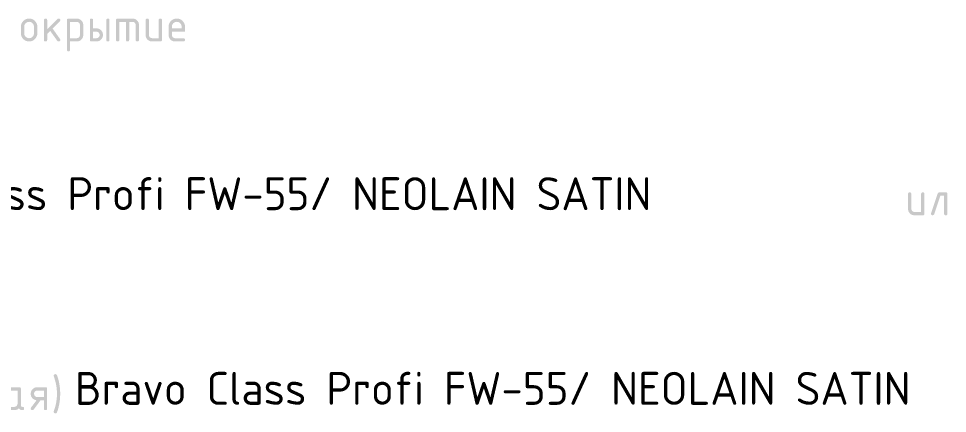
# Model space of a CAD drawing. Header units: millimetres. Extents: x -546 to 1681, y -650 to 1730.
# Drawn here: x 1060.2 to 1146, y 641.8 to 678.3 of the extents above; entities that cross this region are included whole.
import ezdxf

# ---------------------------------------------------------------- set-up
doc = ezdxf.new("R2010")
doc.units = ezdxf.units.MM

msp = doc.modelspace()

# ---------------------------------------------------------------- hatches: boundary and pattern name
h = msp.add_hatch(color=7)
h.paths.add_polyline_path([(1060.405, 676.94), (1060.405, 677.546), (1060.419, 677.698), (1060.46, 677.838), (1060.529, 677.967), (1060.626, 678.084), (1060.742, 678.18), (1060.87, 678.249), (1061.011, 678.29), (1061.163, 678.303), (1061.316, 678.29), (1061.456, 678.249), (1061.584, 678.182), (1061.7, 678.087), (1061.797, 677.971), (1061.866, 677.842), (1061.907, 677.701), (1061.921, 677.546), (1061.921, 676.94), (1061.907, 676.79), (1061.864, 676.651), (1061.794, 676.524), (1061.697, 676.407), (1061.582, 676.31), (1061.454, 676.241), (1061.314, 676.2), (1061.163, 676.187), (1061.011, 676.2), (1060.87, 676.241), (1060.742, 676.31), (1060.626, 676.407), (1060.529, 676.524), (1060.46, 676.651), (1060.419, 676.79)])
h.paths.add_polyline_path([(1061.616, 676.945), (1061.616, 677.55), (1061.584, 677.724), (1061.485, 677.872), (1061.338, 677.971), (1061.163, 678.003), (1060.988, 677.971), (1060.841, 677.872), (1060.742, 677.724), (1060.71, 677.55), (1060.71, 676.945), (1060.742, 676.768), (1060.841, 676.623), (1060.988, 676.522), (1061.163, 676.487), (1061.338, 676.522), (1061.485, 676.623), (1061.584, 676.769)])
h = msp.add_hatch(color=7)
h.dxf.hatch_style = 2
h.paths.add_polyline_path([(1062.831, 677.309), (1063.784, 678.261), (1063.83, 678.293), (1063.89, 678.303), (1063.957, 678.294), (1064.004, 678.266), (1064.033, 678.22), (1064.042, 678.155), (1064.03, 678.098), (1063.996, 678.049), (1063.331, 677.381), (1064.013, 676.424), (1064.042, 676.335), (1064.033, 676.269), (1064.004, 676.223), (1063.957, 676.196), (1063.89, 676.187), (1063.817, 676.203), (1063.763, 676.25), (1063.111, 677.165), (1062.831, 676.881), (1062.831, 676.335), (1062.822, 676.269), (1062.793, 676.223), (1062.746, 676.196), (1062.679, 676.187), (1062.612, 676.196), (1062.565, 676.223), (1062.536, 676.269), (1062.527, 676.335), (1062.527, 678.155), (1062.536, 678.22), (1062.565, 678.266), (1062.612, 678.294), (1062.679, 678.303), (1062.746, 678.294), (1062.793, 678.266), (1062.822, 678.22), (1062.831, 678.155)])
h = msp.add_hatch(color=7)
h.paths.add_polyline_path([(1064.648, 678.155), (1064.658, 678.22), (1064.686, 678.266), (1064.734, 678.294), (1064.801, 678.303), (1065.558, 678.303), (1065.681, 678.292), (1065.793, 678.259), (1065.895, 678.205), (1065.986, 678.13), (1066.064, 678.036), (1066.119, 677.933), (1066.153, 677.82), (1066.164, 677.698), (1066.164, 676.792), (1066.153, 676.67), (1066.119, 676.557), (1066.064, 676.454), (1065.986, 676.36), (1065.895, 676.283), (1065.793, 676.229), (1065.681, 676.197), (1065.558, 676.187), (1064.953, 676.187), (1064.953, 675.425), (1064.943, 675.361), (1064.915, 675.314), (1064.867, 675.286), (1064.801, 675.277), (1064.734, 675.286), (1064.686, 675.314), (1064.658, 675.361), (1064.648, 675.425)])
h.paths.add_polyline_path([(1064.953, 677.999), (1064.953, 676.487), (1065.558, 676.487), (1065.674, 676.51), (1065.77, 676.577), (1065.837, 676.675), (1065.859, 676.792), (1065.859, 677.698), (1065.837, 677.816), (1065.774, 677.914), (1065.676, 677.979), (1065.558, 677.999)])
h = msp.add_hatch(color=7)
h.paths.add_polyline_path([(1067.981, 676.792), (1067.97, 676.67), (1067.937, 676.557), (1067.882, 676.454), (1067.807, 676.36), (1067.713, 676.283), (1067.61, 676.229), (1067.498, 676.197), (1067.375, 676.187), (1066.922, 676.187), (1066.855, 676.196), (1066.808, 676.223), (1066.779, 676.269), (1066.77, 676.335), (1066.77, 678.155), (1066.779, 678.22), (1066.808, 678.266), (1066.855, 678.294), (1066.922, 678.303), (1066.989, 678.294), (1067.036, 678.266), (1067.065, 678.22), (1067.074, 678.155), (1067.074, 677.397), (1067.375, 677.397), (1067.498, 677.386), (1067.61, 677.354), (1067.713, 677.299), (1067.807, 677.224), (1067.882, 677.13), (1067.937, 677.027), (1067.97, 676.914)])
h.paths.add_polyline_path([(1067.68, 676.792), (1067.658, 676.91), (1067.591, 677.008), (1067.493, 677.071), (1067.375, 677.093), (1067.074, 677.093), (1067.074, 676.487), (1067.375, 676.487), (1067.493, 676.51), (1067.591, 676.577), (1067.658, 676.675)])
h.paths.add_polyline_path([(1068.286, 678.155), (1068.295, 678.22), (1068.324, 678.266), (1068.371, 678.294), (1068.438, 678.303), (1068.502, 678.294), (1068.548, 678.266), (1068.576, 678.22), (1068.586, 678.155), (1068.586, 676.335), (1068.576, 676.269), (1068.548, 676.223), (1068.502, 676.196), (1068.438, 676.187), (1068.371, 676.196), (1068.324, 676.223), (1068.295, 676.269), (1068.286, 676.335)])
h = msp.add_hatch(color=7)
h.dxf.hatch_style = 2
h.paths.add_polyline_path([(1069.345, 678.303), (1070.708, 678.303), (1070.829, 678.292), (1070.94, 678.259), (1071.042, 678.205), (1071.135, 678.13), (1071.213, 678.036), (1071.268, 677.933), (1071.302, 677.82), (1071.313, 677.698), (1071.313, 676.335), (1071.303, 676.269), (1071.275, 676.223), (1071.227, 676.196), (1071.16, 676.187), (1071.094, 676.196), (1071.046, 676.223), (1071.018, 676.269), (1071.008, 676.335), (1071.008, 677.698), (1070.986, 677.816), (1070.923, 677.914), (1070.825, 677.979), (1070.708, 677.999), (1070.403, 677.999), (1070.403, 676.335), (1070.393, 676.269), (1070.365, 676.223), (1070.317, 676.196), (1070.25, 676.187), (1070.186, 676.196), (1070.14, 676.223), (1070.111, 676.269), (1070.102, 676.335), (1070.102, 677.999), (1069.497, 677.999), (1069.497, 676.335), (1069.487, 676.269), (1069.459, 676.223), (1069.411, 676.196), (1069.345, 676.187), (1069.278, 676.196), (1069.23, 676.223), (1069.201, 676.269), (1069.192, 676.335), (1069.192, 678.155), (1069.201, 678.22), (1069.23, 678.266), (1069.278, 678.294)])
h = msp.add_hatch(color=7)
h.dxf.hatch_style = 2
h.paths.add_polyline_path([(1073.435, 678.155), (1073.435, 676.335), (1073.425, 676.269), (1073.397, 676.223), (1073.349, 676.196), (1073.282, 676.187), (1072.525, 676.187), (1072.402, 676.197), (1072.29, 676.229), (1072.188, 676.283), (1072.097, 676.36), (1072.019, 676.453), (1071.964, 676.556), (1071.93, 676.668), (1071.919, 676.792), (1071.919, 678.155), (1071.929, 678.22), (1071.957, 678.266), (1072.005, 678.294), (1072.072, 678.303), (1072.138, 678.294), (1072.186, 678.266), (1072.214, 678.22), (1072.224, 678.155), (1072.224, 676.792), (1072.246, 676.676), (1072.313, 676.577), (1072.411, 676.51), (1072.525, 676.487), (1073.13, 676.487), (1073.13, 678.155), (1073.14, 678.22), (1073.168, 678.266), (1073.216, 678.294), (1073.282, 678.303), (1073.349, 678.294), (1073.397, 678.266), (1073.425, 678.22)])
h = msp.add_hatch(color=7)
h.paths.add_polyline_path([(1074.799, 678.003), (1074.624, 677.971), (1074.477, 677.872), (1074.378, 677.725), (1074.345, 677.55), (1074.345, 677.397), (1075.252, 677.397), (1075.252, 677.55), (1075.219, 677.725), (1075.12, 677.872), (1074.974, 677.971)])
h.paths.add_polyline_path([(1074.345, 677.093), (1074.345, 676.792), (1074.368, 676.676), (1074.435, 676.577), (1074.532, 676.51), (1074.646, 676.487), (1075.404, 676.487), (1075.471, 676.478), (1075.518, 676.449), (1075.547, 676.402), (1075.556, 676.335), (1075.547, 676.269), (1075.518, 676.223), (1075.471, 676.196), (1075.404, 676.187), (1074.646, 676.187), (1074.524, 676.197), (1074.412, 676.229), (1074.31, 676.283), (1074.219, 676.36), (1074.141, 676.453), (1074.085, 676.556), (1074.052, 676.668), (1074.041, 676.792), (1074.041, 677.546), (1074.054, 677.698), (1074.095, 677.838), (1074.164, 677.967), (1074.261, 678.084), (1074.378, 678.18), (1074.506, 678.249), (1074.646, 678.29), (1074.799, 678.303), (1074.951, 678.29), (1075.091, 678.249), (1075.219, 678.182), (1075.336, 678.087), (1075.433, 677.971), (1075.502, 677.843), (1075.543, 677.702), (1075.556, 677.55), (1075.556, 677.093)])
h = msp.add_hatch(color=7)
h.dxf.hatch_style = 2
h.paths.add_polyline_path([(1143.84, 662.096), (1143.84, 660.276), (1143.83, 660.21), (1143.802, 660.164), (1143.754, 660.137), (1143.687, 660.128), (1142.93, 660.128), (1142.808, 660.138), (1142.695, 660.17), (1142.593, 660.224), (1142.502, 660.302), (1142.424, 660.395), (1142.369, 660.497), (1142.335, 660.609), (1142.324, 660.733), (1142.324, 662.096), (1142.334, 662.161), (1142.362, 662.207), (1142.41, 662.235), (1142.477, 662.245), (1142.543, 662.235), (1142.591, 662.207), (1142.619, 662.161), (1142.629, 662.096), (1142.629, 660.733), (1142.651, 660.618), (1142.718, 660.518), (1142.816, 660.451), (1142.93, 660.428), (1143.535, 660.428), (1143.535, 662.096), (1143.545, 662.161), (1143.573, 662.207), (1143.621, 662.235), (1143.687, 662.245), (1143.754, 662.235), (1143.802, 662.207), (1143.83, 662.161)])
h = msp.add_hatch(color=7)
h.dxf.hatch_style = 2
h.paths.add_polyline_path([(1145.204, 662.245), (1145.809, 662.245), (1145.876, 662.235), (1145.924, 662.207), (1145.952, 662.161), (1145.962, 662.096), (1145.962, 660.276), (1145.952, 660.21), (1145.924, 660.164), (1145.876, 660.137), (1145.809, 660.128), (1145.743, 660.137), (1145.695, 660.164), (1145.667, 660.21), (1145.657, 660.276), (1145.657, 661.94), (1145.31, 661.94), (1144.738, 660.229), (1144.688, 660.153), (1144.599, 660.128), (1144.532, 660.137), (1144.484, 660.166), (1144.456, 660.214), (1144.446, 660.28), (1144.455, 660.327), (1145.052, 662.122), (1145.112, 662.215)])
h = msp.add_hatch(color=7)
h.dxf.hatch_style = 2
h.paths.add_polyline_path([(1063.739, 643.639), (1063.716, 644.096), (1063.646, 644.549), (1063.614, 644.688), (1063.57, 644.851), (1063.512, 645.037), (1063.443, 645.248), (1063.434, 645.303), (1063.446, 645.363), (1063.481, 645.413), (1063.531, 645.445), (1063.587, 645.455), (1063.669, 645.438), (1063.718, 645.383), (1063.779, 645.236), (1063.836, 645.06), (1063.89, 644.858), (1063.942, 644.63), (1064.015, 644.138), (1064.04, 643.639), (1064.015, 643.141), (1063.942, 642.649), (1063.89, 642.42), (1063.836, 642.217), (1063.779, 642.041), (1063.718, 641.891), (1063.669, 641.839), (1063.587, 641.823), (1063.532, 641.833), (1063.481, 641.865), (1063.446, 641.917), (1063.434, 641.971), (1063.443, 642.026), (1063.512, 642.239), (1063.57, 642.427), (1063.614, 642.59), (1063.646, 642.729), (1063.716, 643.183)])
h = msp.add_hatch(color=7)
h.paths.add_polyline_path([(1060.1, 643.94), (1059.495, 643.94), (1059.377, 643.918), (1059.279, 643.855), (1059.216, 643.757), (1059.194, 643.639), (1059.194, 642.733), (1059.217, 642.617), (1059.283, 642.518), (1059.381, 642.451), (1059.495, 642.428), (1059.799, 642.428), (1059.915, 642.451), (1060.011, 642.518), (1060.078, 642.616), (1060.1, 642.733)])
h.paths.add_polyline_path([(1060.706, 642.276), (1060.696, 642.21), (1060.668, 642.164), (1060.622, 642.137), (1060.557, 642.128), (1060.455, 642.137), (1060.363, 642.166), (1060.282, 642.215), (1060.21, 642.284), (1060.12, 642.215), (1060.022, 642.166), (1059.915, 642.137), (1059.799, 642.128), (1059.495, 642.128), (1059.373, 642.138), (1059.26, 642.17), (1059.159, 642.224), (1059.067, 642.301), (1058.99, 642.394), (1058.934, 642.497), (1058.901, 642.609), (1058.889, 642.733), (1058.889, 643.639), (1058.901, 643.761), (1058.934, 643.874), (1058.99, 643.977), (1059.067, 644.071), (1059.159, 644.146), (1059.26, 644.2), (1059.373, 644.233), (1059.495, 644.244), (1060.253, 644.244), (1060.319, 644.235), (1060.367, 644.207), (1060.396, 644.161), (1060.405, 644.096), (1060.405, 642.581), (1060.415, 642.514), (1060.443, 642.466), (1060.491, 642.438), (1060.557, 642.428), (1060.622, 642.419), (1060.668, 642.39), (1060.696, 642.343)])
h = msp.add_hatch(color=7)
h.paths.add_polyline_path([(1061.85, 643.038), (1061.74, 643.062), (1061.638, 643.103), (1061.546, 643.161), (1061.465, 643.237), (1061.398, 643.326), (1061.35, 643.422), (1061.321, 643.526), (1061.312, 643.639), (1061.323, 643.761), (1061.357, 643.874), (1061.412, 643.977), (1061.49, 644.071), (1061.581, 644.146), (1061.683, 644.2), (1061.795, 644.233), (1061.918, 644.244), (1062.675, 644.244), (1062.742, 644.235), (1062.79, 644.207), (1062.818, 644.161), (1062.828, 644.096), (1062.828, 642.276), (1062.818, 642.21), (1062.79, 642.164), (1062.742, 642.137), (1062.675, 642.128), (1062.609, 642.137), (1062.561, 642.164), (1062.532, 642.21), (1062.523, 642.276), (1062.523, 643.034), (1062.218, 643.034), (1061.587, 642.187), (1061.532, 642.142), (1061.465, 642.128), (1061.398, 642.137), (1061.35, 642.164), (1061.321, 642.21), (1061.312, 642.276), (1061.342, 642.369)])
h.paths.add_polyline_path([(1061.617, 643.639), (1061.639, 643.523), (1061.706, 643.423), (1061.804, 643.357), (1061.918, 643.334), (1062.523, 643.334), (1062.523, 643.94), (1061.918, 643.94), (1061.8, 643.918), (1061.702, 643.855), (1061.639, 643.757)])

# ---------------------------------------------------------------- texts
at = {"color": 7, "char_height": 3.04029, "attachment_point": 1}
for s, insert in [('{\\fGOSTCommon|b0|i0|c0;BRAVO Class Profi FW-55/ NEOLAIN SATIN }', (1039.196, 663.641)), ('{\\fGOSTCommon|b0|i0|c0;Bravo Class Profi FW-55/ NEOLAIN SATIN }', (1065.384, 645.657))]:
    msp.add_mtext(s, dxfattribs=dict(at, insert=insert))

doc.saveas('drawing.dxf')
